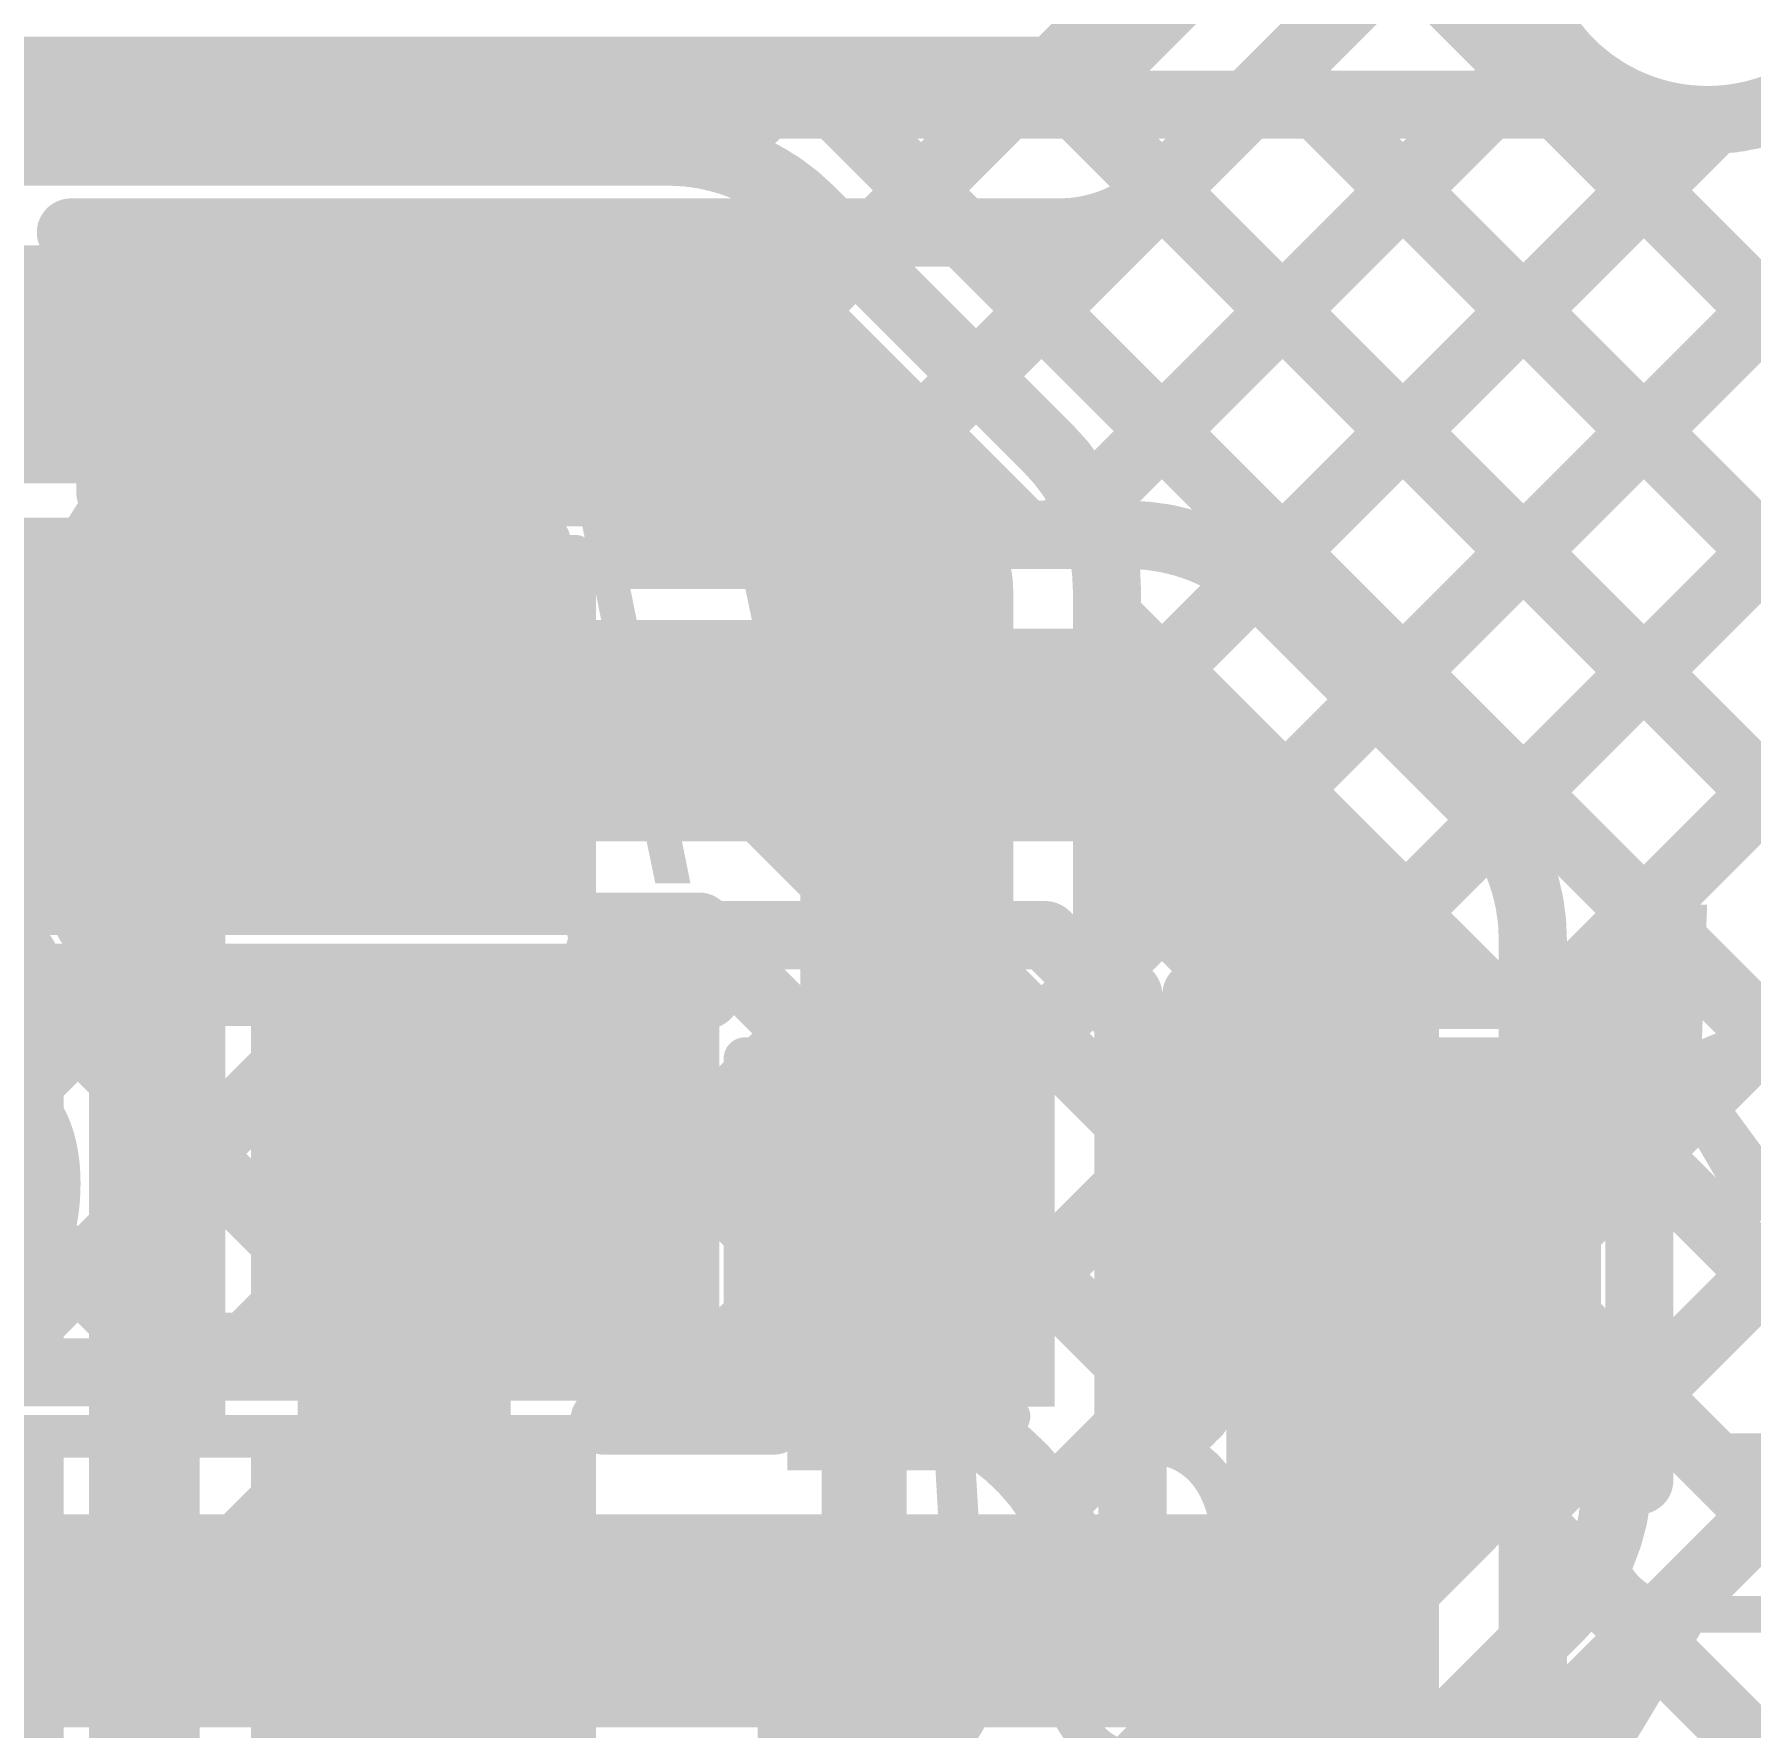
# Model space of a CAD drawing. Header units: millimetres. Extents: x 0 to 214, y 0 to 214.
# Drawn here: x 5.8546 to 6.0561, y 3.0175 to 3.2163 of the extents above; entities that cross this region are included whole.
import ezdxf

# ---------------------------------------------------------------- set-up
doc = ezdxf.new("R2010")
doc.units = ezdxf.units.MM
doc.header["$MEASUREMENT"] = 0
for name, color, linetype in [('BottomLayer', 5, 'Continuous'), ('BottomOverlay', 54, 'Continuous'), ('BottomPaste', 16, 'Continuous'), ('BottomSolder', 6, 'Continuous'), ('TopLayer', 1, 'Continuous'), ('TopOverlay', 2, 'Continuous'), ('TopPaste', 8, 'Continuous'), ('TopSolder', 216, 'Continuous'), ('ViaHoleLayer', 16, 'Continuous')]:
    doc.layers.add(name, color=color, linetype=linetype)
doc.styles.add('Arial', font='', dxfattribs={"height": 0.2})
doc.styles.get('Arial').set_extended_font_data('Arial')

# ---------------------------------------------------------------- blocks, each defined once
blk = doc.blocks.new('S______B______12')
at = {"layer": 'TopLayer'}
for points in [[(-0.045, -0.0175), (-0.045, 0.0175), (-0.015, 0.0175), (-0.015, -0.0175)], [(0.015, -0.0175), (0.015, 0.0175), (0.045, 0.0175), (0.045, -0.0175)]]:
    blk.add_hatch(color=1, dxfattribs=at).paths.add_polyline_path(points)
at = {"layer": 'TopPaste'}
for points in [[(-0.045, -0.0175), (-0.045, 0.0175), (-0.015, 0.0175), (-0.015, -0.0175)], [(0.015, -0.0175), (0.015, 0.0175), (0.045, 0.0175), (0.045, -0.0175)]]:
    blk.add_hatch(color=8, dxfattribs=at).paths.add_polyline_path(points)
at = {"layer": 'TopSolder'}
for points in [[(-0.049, -0.0215), (-0.049, 0.0215), (-0.011, 0.0215), (-0.011, -0.0215)], [(0.011, -0.0215), (0.011, 0.0215), (0.049, 0.0215), (0.049, -0.0215)]]:
    blk.add_hatch(color=216, dxfattribs=at).paths.add_polyline_path(points)
at = {"layer": 'TopOverlay', "const_width": 0.005}
for points in [[(-0.05, -0.022), (-0.05, 0.022)], [(-0.05, 0.022), (0.05, 0.022)], [(0.05, -0.022), (0.05, 0.022)], [(-0.05, -0.022), (0.05, -0.022)]]:
    blk.add_lwpolyline(points, dxfattribs=at)
at = {"layer": 'TopOverlay', "const_width": 0.0025}
for points in [[(-0.05125, 0.022, 1), (-0.04875, 0.022, 1)], [(-0.05125, 0.022, 1), (-0.04875, 0.022, 1)], [(0.04875, 0.022, 1), (0.05125, 0.022, 1)], [(0.04875, 0.022, 1), (0.05125, 0.022, 1)], [(-0.05125, -0.022, 1), (-0.04875, -0.022, 1)], [(-0.05125, -0.022, 1), (-0.04875, -0.022, 1)], [(0.04875, -0.022, 1), (0.05125, -0.022, 1)], [(0.04875, -0.022, 1), (0.05125, -0.022, 1)]]:
    blk.add_lwpolyline(points, format="xyb", close=True, dxfattribs=at)
blk = doc.blocks.new('R__0603_B_13')
at = {"layer": 'BottomLayer'}
for points in [[(-0.045, -0.0175), (-0.045, 0.0175), (-0.015, 0.0175), (-0.015, -0.0175)], [(0.015, -0.0175), (0.015, 0.0175), (0.045, 0.0175), (0.045, -0.0175)]]:
    blk.add_hatch(color=5, dxfattribs=at).paths.add_polyline_path(points)
at = {"layer": 'BottomPaste'}
for points in [[(-0.045, -0.0175), (-0.045, 0.0175), (-0.015, 0.0175), (-0.015, -0.0175)], [(0.015, -0.0175), (0.015, 0.0175), (0.045, 0.0175), (0.045, -0.0175)]]:
    blk.add_hatch(color=16, dxfattribs=at).paths.add_polyline_path(points)
at = {"layer": 'BottomSolder'}
for points in [[(-0.049, -0.0215), (-0.049, 0.0215), (-0.011, 0.0215), (-0.011, -0.0215)], [(0.011, -0.0215), (0.011, 0.0215), (0.049, 0.0215), (0.049, -0.0215)]]:
    blk.add_hatch(color=6, dxfattribs=at).paths.add_polyline_path(points)
at = {"layer": 'BottomOverlay', "const_width": 0.005}
for points in [[(-0.049, 0.021), (-0.049, -0.021)], [(0.049, 0.021), (-0.049, 0.021)], [(0.049, 0.021), (0.049, -0.021)], [(0.049, -0.021), (-0.049, -0.021)]]:
    blk.add_lwpolyline(points, dxfattribs=at)
at = {"layer": 'BottomOverlay', "const_width": 0.0025}
for points in [[(-0.05025, 0.021, 1), (-0.04775, 0.021, 1)], [(-0.05025, 0.021, 1), (-0.04775, 0.021, 1)], [(0.04775, 0.021, 1), (0.05025, 0.021, 1)], [(0.04775, 0.021, 1), (0.05025, 0.021, 1)], [(-0.05025, -0.021, 1), (-0.04775, -0.021, 1)], [(-0.05025, -0.021, 1), (-0.04775, -0.021, 1)], [(0.04775, -0.021, 1), (0.05025, -0.021, 1)], [(0.04775, -0.021, 1), (0.05025, -0.021, 1)]]:
    blk.add_lwpolyline(points, format="xyb", close=True, dxfattribs=at)
blk = doc.blocks.new('S______B______33')
at = {"layer": 'TopLayer'}
for points in [[(-0.045, -0.0175), (-0.045, 0.0175), (-0.015, 0.0175), (-0.015, -0.0175)], [(0.015, -0.0175), (0.015, 0.0175), (0.045, 0.0175), (0.045, -0.0175)]]:
    blk.add_hatch(color=1, dxfattribs=at).paths.add_polyline_path(points)
at = {"layer": 'TopPaste'}
for points in [[(-0.045, -0.0175), (-0.045, 0.0175), (-0.015, 0.0175), (-0.015, -0.0175)], [(0.015, -0.0175), (0.015, 0.0175), (0.045, 0.0175), (0.045, -0.0175)]]:
    blk.add_hatch(color=8, dxfattribs=at).paths.add_polyline_path(points)
at = {"layer": 'TopSolder'}
for points in [[(-0.049, -0.0215), (-0.049, 0.0215), (-0.011, 0.0215), (-0.011, -0.0215)], [(0.011, -0.0215), (0.011, 0.0215), (0.049, 0.0215), (0.049, -0.0215)]]:
    blk.add_hatch(color=216, dxfattribs=at).paths.add_polyline_path(points)
at = {"layer": 'TopOverlay', "const_width": 0.005}
for points in [[(0.05, 0.022), (-0.05, 0.022)], [(-0.05, 0.022), (-0.05, -0.022)], [(0.05, 0.022), (0.05, -0.022)], [(0.05, -0.022), (-0.05, -0.022)]]:
    blk.add_lwpolyline(points, dxfattribs=at)
at = {"layer": 'TopOverlay', "const_width": 0.0025}
for points in [[(-0.05125, 0.022, 1), (-0.04875, 0.022, 1)], [(-0.05125, 0.022, 1), (-0.04875, 0.022, 1)], [(0.04875, 0.022, 1), (0.05125, 0.022, 1)], [(0.04875, 0.022, 1), (0.05125, 0.022, 1)], [(-0.05125, -0.022, 1), (-0.04875, -0.022, 1)], [(-0.05125, -0.022, 1), (-0.04875, -0.022, 1)], [(0.04875, -0.022, 1), (0.05125, -0.022, 1)], [(0.04875, -0.022, 1), (0.05125, -0.022, 1)]]:
    blk.add_lwpolyline(points, format="xyb", close=True, dxfattribs=at)
blk = doc.blocks.new('RES_0603_B_201')
at = {"layer": 'BottomLayer'}
for points in [[(-0.045, -0.0175), (-0.045, 0.0175), (-0.015, 0.0175), (-0.015, -0.0175)], [(0.015, -0.0175), (0.015, 0.0175), (0.045, 0.0175), (0.045, -0.0175)]]:
    blk.add_hatch(color=5, dxfattribs=at).paths.add_polyline_path(points)
at = {"layer": 'BottomPaste'}
for points in [[(-0.045, -0.0175), (-0.045, 0.0175), (-0.015, 0.0175), (-0.015, -0.0175)], [(0.015, -0.0175), (0.015, 0.0175), (0.045, 0.0175), (0.045, -0.0175)]]:
    blk.add_hatch(color=16, dxfattribs=at).paths.add_polyline_path(points)
at = {"layer": 'BottomSolder'}
for points in [[(-0.049, -0.0215), (-0.049, 0.0215), (-0.011, 0.0215), (-0.011, -0.0215)], [(0.011, -0.0215), (0.011, 0.0215), (0.049, 0.0215), (0.049, -0.0215)]]:
    blk.add_hatch(color=6, dxfattribs=at).paths.add_polyline_path(points)
at = {"layer": 'BottomOverlay', "const_width": 0.005}
for points in [[(-0.049, 0.021), (0.049, 0.021)], [(-0.049, -0.021), (-0.049, 0.021)], [(0.049, -0.021), (0.049, 0.021)], [(-0.049, -0.021), (0.049, -0.021)]]:
    blk.add_lwpolyline(points, dxfattribs=at)
at = {"layer": 'BottomOverlay', "const_width": 0.0025}
for points in [[(-0.05025, 0.021, 1), (-0.04775, 0.021, 1)], [(-0.05025, 0.021, 1), (-0.04775, 0.021, 1)], [(0.04775, 0.021, 1), (0.05025, 0.021, 1)], [(0.04775, 0.021, 1), (0.05025, 0.021, 1)], [(-0.05025, -0.021, 1), (-0.04775, -0.021, 1)], [(-0.05025, -0.021, 1), (-0.04775, -0.021, 1)], [(0.04775, -0.021, 1), (0.05025, -0.021, 1)], [(0.04775, -0.021, 1), (0.05025, -0.021, 1)]]:
    blk.add_lwpolyline(points, format="xyb", close=True, dxfattribs=at)
blk = doc.blocks.new('C__0603_269')
at = {"layer": 'TopLayer'}
for points in [[(-0.015, 0.0175), (-0.015, -0.0175), (-0.045, -0.0175), (-0.045, 0.0175)], [(0.045, 0.0175), (0.045, -0.0175), (0.015, -0.0175), (0.015, 0.0175)]]:
    blk.add_hatch(color=1, dxfattribs=at).paths.add_polyline_path(points)
at = {"layer": 'TopPaste'}
for points in [[(-0.015, 0.0175), (-0.015, -0.0175), (-0.045, -0.0175), (-0.045, 0.0175)], [(0.045, 0.0175), (0.045, -0.0175), (0.015, -0.0175), (0.015, 0.0175)]]:
    blk.add_hatch(color=8, dxfattribs=at).paths.add_polyline_path(points)
at = {"layer": 'TopSolder'}
for points in [[(-0.01264, 0.01986), (-0.01264, -0.01986), (-0.04736, -0.01986), (-0.04736, 0.01986)], [(0.04736, 0.01986), (0.04736, -0.01986), (0.01264, -0.01986), (0.01264, 0.01986)]]:
    blk.add_hatch(color=216, dxfattribs=at).paths.add_polyline_path(points)
at = {"layer": 'TopOverlay', "const_width": 0.005}
for points in [[(-0.049, 0.021), (-0.018, 0.021)], [(-0.049, -0.021), (-0.049, 0.021)], [(0.018, 0.021), (0.049, 0.021)], [(0.049, -0.021), (0.049, 0.021)], [(-0.049, -0.021), (-0.018, -0.021)], [(0.018, -0.021), (0.049, -0.021)]]:
    blk.add_lwpolyline(points, dxfattribs=at)
at = {"layer": 'TopOverlay', "const_width": 0.0025}
for points in [[(-0.05025, 0.021, 1), (-0.04775, 0.021, 1)], [(-0.05025, 0.021, 1), (-0.04775, 0.021, 1)], [(-0.01925, 0.021, 1), (-0.01675, 0.021, 1)], [(0.01675, 0.021, 1), (0.01925, 0.021, 1)], [(0.04775, 0.021, 1), (0.05025, 0.021, 1)], [(0.04775, 0.021, 1), (0.05025, 0.021, 1)], [(-0.05025, -0.021, 1), (-0.04775, -0.021, 1)], [(-0.05025, -0.021, 1), (-0.04775, -0.021, 1)], [(-0.01925, -0.021, 1), (-0.01675, -0.021, 1)], [(0.01675, -0.021, 1), (0.01925, -0.021, 1)], [(0.04775, -0.021, 1), (0.05025, -0.021, 1)], [(0.04775, -0.021, 1), (0.05025, -0.021, 1)]]:
    blk.add_lwpolyline(points, format="xyb", close=True, dxfattribs=at)

msp = doc.modelspace()

# ---------------------------------------------------------------- hatches: boundary and pattern name
at = {"layer": 'BottomLayer'}
h = msp.add_hatch(color=5, dxfattribs=at)
edge = h.paths.add_edge_path()
edge.add_arc((5.952, 3.03), 0.01181, 0, 360)
at = {"layer": 'BottomSolder'}
h = msp.add_hatch(color=6, dxfattribs=at)
edge = h.paths.add_edge_path()
edge.add_arc((5.952, 3.03), 0.00991, 0, 360)
at = {"layer": 'TopLayer'}
h = msp.add_hatch(color=1, dxfattribs=at)
edge = h.paths.add_edge_path()
edge.add_arc((5.952, 3.03), 0.01181, 0, 360)
at = {"layer": 'TopSolder'}
h = msp.add_hatch(color=216, dxfattribs=at)
edge = h.paths.add_edge_path()
edge.add_arc((5.952, 3.03), 0.00991, 0, 360)
at = {"layer": 'ViaHoleLayer'}
h = msp.add_hatch(color=16, dxfattribs=at)
edge = h.paths.add_edge_path()
edge.add_arc((5.952, 3.03), 0.00591, 0, 360)

# ---------------------------------------------------------------- linework, layer by layer
at = {"layer": 'BottomLayer'}
for points, const_width in [([(5.975, 3.21), (6.303, 3.538)], 0.012), ([(5.98704, 3.198), (6.31004, 3.521)], 0.008), ([(6.01204, 3.13819), (6.31986, 3.446)], 0.008), ([(6.02599, 3.12385), (6.31986, 3.41772)], 0.008), ([(6.0305, 3.10008), (6.31933, 3.3889)], 0.008), ([(6.0305, 3.07179), (6.31933, 3.36062)], 0.008), ([(6.0305, 3.01522), (6.35614, 3.34086)], 0.008), ([(6.0305, 3.04351), (6.32785, 3.34086)], 0.008), ([(6.0305, 2.98694), (6.35673, 3.31316)], 0.008), ([(6.01526, 3.22622), (6.33443, 2.90705)], 0.008), ([(5.97479, 3.1575), (6.03269, 3.2154)], 0.008), ([(5.827, 3.21), (5.975, 3.21)], 0.012), ([(6.00112, 3.21208), (6.30614, 2.90705)], 0.008), ([(5.99781, 3.15224), (6.05177, 3.2062)], 0.008), ([(5.98698, 3.19794), (6.27786, 2.90705)], 0.008), ([(5.9465, 3.1575), (5.98632, 3.19732)], 0.008), ([(5.85887, 3.193), (5.975, 3.193)], 0.008), ([(5.86229, 3.18643), (5.86887, 3.193)], 0.008), ([(5.865, 3.16085), (5.89715, 3.193)], 0.008), ([(5.87878, 3.193), (5.90928, 3.1625)], 0.008), ([(5.89493, 3.1625), (5.92543, 3.193)], 0.008), ([(5.90706, 3.193), (5.94256, 3.1575)], 0.008), ([(5.92322, 3.1625), (5.95372, 3.193)], 0.008), ([(5.93535, 3.193), (5.97085, 3.1575)], 0.008), ([(5.96363, 3.193), (6.26094, 2.89569)], 0.008), ([(5.86348, 3.18002), (5.88099, 3.1625)], 0.008), ([(5.8635, 3.1625), (5.8635, 3.179)], 0.008), ([(5.865, 3.1055), (5.865, 3.1625)], 0.008), ([(5.873, 3.1625), (5.925, 3.1625)], 0.008), ([(5.873, 3.1055), (5.873, 3.1625)], 0.008), ([(5.925, 3.1575), (5.925, 3.1625)], 0.008), ([(5.925, 3.1575), (5.983, 3.1575)], 0.008), ([(5.865, 3.15021), (5.873, 3.14221)], 0.008), ([(5.99963, 3.1506), (6.0236, 3.12663)], 0.008), ([(5.899, 3.134), (5.983, 3.134)], 0.025), ([(5.983, 3.134), (6.007, 3.11)], 0.025), ([(5.865, 3.13257), (5.873, 3.14057)], 0.008), ([(5.865, 3.12193), (5.873, 3.11393)], 0.008), ([(6.007, 2.43), (6.007, 3.11)], 0.025), ([(5.81989, 3.05917), (5.873, 3.11228)], 0.008), ([(5.90774, 3.06217), (5.95607, 3.1105)], 0.008), ([(5.925, 3.1055), (5.925, 3.1105)], 0.008), ([(5.925, 3.1105), (5.97327, 3.1105)], 0.008), ([(5.925, 3.10771), (5.92779, 3.1105)], 0.008), ([(5.93299, 3.1105), (5.9835, 3.05999)], 0.008), ([(5.96128, 3.1105), (5.9835, 3.08828)], 0.008), ([(5.97327, 3.1105), (5.9835, 3.10027)], 0.008), ([(6.0305, 2.43), (6.0305, 3.11)], 0.008), ([(5.92279, 3.1055), (5.925, 3.10771)], 0.008), ([(5.81687, 3.1055), (5.865, 3.1055)], 0.008), ([(5.82486, 3.1055), (5.87, 3.06036)], 0.008), ([(5.84817, 3.05917), (5.8945, 3.1055)], 0.008), ([(5.85314, 3.1055), (5.89647, 3.06217)], 0.008), ([(5.873, 3.1055), (5.925, 3.1055)], 0.008), ([(5.87945, 3.06217), (5.92279, 3.1055)], 0.008), ([(5.88143, 3.1055), (5.92476, 3.06217)], 0.008), ([(5.90971, 3.1055), (5.96103, 3.05418)], 0.008), ([(5.928, 3.05414), (5.97881, 3.10495)], 0.008), ([(5.9835, 3.03373), (5.9835, 3.10027)], 0.008), ([(6.0305, 3.09785), (6.26094, 2.8674)], 0.008), ([(5.95738, 3.05524), (5.9835, 3.08136)], 0.008), ([(6.0305, 3.06956), (6.26094, 2.83912)], 0.008), ([(5.87, 3.06217), (5.928, 3.06217)], 0.008), ([(5.87, 2.99917), (5.87, 3.06217)], 0.008), ([(5.92476, 3.06217), (5.928, 3.05893)], 0.008), ([(5.928, 3.0535), (5.928, 3.06217)], 0.008), ([(5.81329, 3.05917), (5.865, 3.05917)], 0.008), ([(5.865, 3.0105), (5.865, 3.05917)], 0.008), ([(5.899, 3.03067), (5.899, 3.05817)], 0.01), ([(5.928, 3.05893), (5.93343, 3.0535)], 0.008), ([(5.928, 3.0535), (5.94132, 3.0535)], 0.008), ([(5.952, 3.03), (5.952, 3.05181)], 0.01), ([(5.97397, 3.04355), (5.9835, 3.05308)], 0.008), ([(5.865, 3.04771), (5.87, 3.05271)], 0.008), ([(6.0305, 3.04128), (6.26094, 2.81083)], 0.008), ([(5.899, 3.03067), (5.89967, 3.03)], 0.025), ([(5.97618, 3.03903), (5.98249, 3.03272)], 0.008), ([(5.865, 3.03707), (5.87, 3.03207)], 0.008), ([(5.89967, 3.03), (5.952, 3.03)], 0.025), ([(5.97773, 3.02796), (5.9835, 3.03373)], 0.008), ([(5.874, 3.03067), (5.899, 3.03067)], 0.01), ([(5.952, 3.03), (5.97381, 3.03)], 0.01), ([(5.952, 3.00819), (5.952, 3.03)], 0.01), ([(5.965, 2.982), (6.006, 3.023)], 0.025), ([(5.865, 3.01943), (5.87, 3.02443)], 0.008)]:
    msp.add_lwpolyline(points, dxfattribs=dict(at, const_width=const_width))
at = {"layer": 'BottomLayer', "const_width": 0.008}
for points in [[(6.07215, 3.22045, -1.510411), (6.04245, 3.25015)], [(5.98704, 3.198, -0.199327), (5.975, 3.193)], [(5.98702, 3.19798, -0.198912), (5.975, 3.193)], [(5.85887, 3.193, -0.160916), (5.8635, 3.179)], [(5.983, 3.1575, -0.198912), (5.99962, 3.15062)], [(5.983, 3.1575, -0.199188), (5.99963, 3.1506)], [(6.0236, 3.12663, -0.199188), (6.0305, 3.11)], [(6.02362, 3.12662, -0.198912), (6.0305, 3.11)], [(5.94132, 3.0535, -0.54539), (5.97781, 3.03)]]:
    msp.add_lwpolyline(points, format="xyb", dxfattribs=at)
at = {"layer": 'BottomLayer'}
for points, const_width in [([(6.03069, 3.2154, 1), (6.03469, 3.2154, 1)], 0.004), ([(5.972, 3.21, 1), (5.978, 3.21, 1)], 0.006), ([(5.972, 3.21, 1), (5.978, 3.21, 1)], 0.006), ([(5.99912, 3.21208, 1), (6.00312, 3.21208, 1)], 0.004), ([(6.04977, 3.2062, 1), (6.05377, 3.2062, 1)], 0.004), ([(5.98498, 3.19794, 1), (5.98898, 3.19794, 1)], 0.004), ([(5.98502, 3.19798, 1), (5.98902, 3.19798, 1)], 0.004), ([(5.98504, 3.198, 1), (5.98904, 3.198, 1)], 0.004), ([(5.98504, 3.198, 1), (5.98904, 3.198, 1)], 0.004), ([(5.98432, 3.19732, 1), (5.98832, 3.19732, 1)], 0.004), ([(5.85687, 3.193, 1), (5.86087, 3.193, 1)], 0.004), ([(5.85687, 3.193, 1), (5.86087, 3.193, 1)], 0.004), ([(5.86687, 3.193, 1), (5.87087, 3.193, 1)], 0.004), ([(5.87678, 3.193, 1), (5.88078, 3.193, 1)], 0.004), ([(5.89515, 3.193, 1), (5.89915, 3.193, 1)], 0.004), ([(5.90506, 3.193, 1), (5.90906, 3.193, 1)], 0.004), ([(5.92343, 3.193, 1), (5.92743, 3.193, 1)], 0.004), ([(5.93335, 3.193, 1), (5.93735, 3.193, 1)], 0.004), ([(5.95172, 3.193, 1), (5.95572, 3.193, 1)], 0.004), ([(5.96163, 3.193, 1), (5.96563, 3.193, 1)], 0.004), ([(5.973, 3.193, 1), (5.977, 3.193, 1)], 0.004), ([(5.973, 3.193, 1), (5.977, 3.193, 1)], 0.004), ([(5.973, 3.193, 1), (5.977, 3.193, 1)], 0.004), ([(5.86029, 3.18643, 1), (5.86429, 3.18643, 1)], 0.004), ([(5.86148, 3.18002, 1), (5.86548, 3.18002, 1)], 0.004), ([(5.8615, 3.179, 1), (5.8655, 3.179, 1)], 0.004), ([(5.8615, 3.179, 1), (5.8655, 3.179, 1)], 0.004), ([(5.8615, 3.1625, 1), (5.8655, 3.1625, 1)], 0.004), ([(5.863, 3.1625, 1), (5.867, 3.1625, 1)], 0.004), ([(5.871, 3.1625, 1), (5.875, 3.1625, 1)], 0.004), ([(5.871, 3.1625, 1), (5.875, 3.1625, 1)], 0.004), ([(5.87899, 3.1625, 1), (5.88299, 3.1625, 1)], 0.004), ([(5.89293, 3.1625, 1), (5.89693, 3.1625, 1)], 0.004), ([(5.90728, 3.1625, 1), (5.91128, 3.1625, 1)], 0.004), ([(5.92122, 3.1625, 1), (5.92522, 3.1625, 1)], 0.004), ([(5.923, 3.1625, 1), (5.927, 3.1625, 1)], 0.004), ([(5.923, 3.1625, 1), (5.927, 3.1625, 1)], 0.004), ([(5.863, 3.16085, 1), (5.867, 3.16085, 1)], 0.004), ([(5.923, 3.1575, 1), (5.927, 3.1575, 1)], 0.004), ([(5.923, 3.1575, 1), (5.927, 3.1575, 1)], 0.004), ([(5.94056, 3.1575, 1), (5.94456, 3.1575, 1)], 0.004), ([(5.9445, 3.1575, 1), (5.9485, 3.1575, 1)], 0.004), ([(5.96885, 3.1575, 1), (5.97285, 3.1575, 1)], 0.004), ([(5.97279, 3.1575, 1), (5.97679, 3.1575, 1)], 0.004), ([(5.981, 3.1575, 1), (5.985, 3.1575, 1)], 0.004), ([(5.981, 3.1575, 1), (5.985, 3.1575, 1)], 0.004), ([(5.981, 3.1575, 1), (5.985, 3.1575, 1)], 0.004), ([(5.99581, 3.15224, 1), (5.99981, 3.15224, 1)], 0.004), ([(5.863, 3.15021, 1), (5.867, 3.15021, 1)], 0.004), ([(5.99762, 3.15062, 1), (6.00162, 3.15062, 1)], 0.004), ([(5.99763, 3.1506, 1), (6.00163, 3.1506, 1)], 0.004), ([(5.99763, 3.1506, 1), (6.00163, 3.1506, 1)], 0.004), ([(5.871, 3.14221, 1), (5.875, 3.14221, 1)], 0.004), ([(5.89275, 3.134, 1), (5.90525, 3.134, 1)], 0.0125), ([(5.97675, 3.134, 1), (5.98925, 3.134, 1)], 0.0125), ([(5.97675, 3.134, 1), (5.98925, 3.134, 1)], 0.0125), ([(5.871, 3.14057, 1), (5.875, 3.14057, 1)], 0.004), ([(6.01004, 3.13819, 1), (6.01405, 3.13819, 1)], 0.004), ([(5.863, 3.13257, 1), (5.867, 3.13257, 1)], 0.004), ([(6.0216, 3.12663, 1), (6.0256, 3.12663, 1)], 0.004), ([(6.0216, 3.12663, 1), (6.0256, 3.12663, 1)], 0.004), ([(6.02162, 3.12662, 1), (6.02562, 3.12662, 1)], 0.004), ([(6.02399, 3.12385, 1), (6.02799, 3.12385, 1)], 0.004), ([(5.863, 3.12193, 1), (5.867, 3.12193, 1)], 0.004), ([(6.00075, 3.11, 1), (6.01325, 3.11, 1)], 0.0125), ([(6.00075, 3.11, 1), (6.01325, 3.11, 1)], 0.0125), ([(5.871, 3.11393, 1), (5.875, 3.11393, 1)], 0.004), ([(5.871, 3.11228, 1), (5.875, 3.11228, 1)], 0.004), ([(5.923, 3.1105, 1), (5.927, 3.1105, 1)], 0.004), ([(5.923, 3.1105, 1), (5.927, 3.1105, 1)], 0.004), ([(5.92579, 3.1105, 1), (5.92979, 3.1105, 1)], 0.004), ([(5.93099, 3.1105, 1), (5.93499, 3.1105, 1)], 0.004), ([(5.95407, 3.1105, 1), (5.95807, 3.1105, 1)], 0.004), ([(5.95928, 3.1105, 1), (5.96328, 3.1105, 1)], 0.004), ([(5.97127, 3.1105, 1), (5.97527, 3.1105, 1)], 0.004), ([(5.97127, 3.1105, 1), (5.97527, 3.1105, 1)], 0.004), ([(6.0285, 3.11, 1), (6.0325, 3.11, 1)], 0.004), ([(6.0285, 3.11, 1), (6.0325, 3.11, 1)], 0.004), ([(6.0285, 3.11, 1), (6.0325, 3.11, 1)], 0.004), ([(5.923, 3.10771, 1), (5.927, 3.10771, 1)], 0.004), ([(5.923, 3.10771, 1), (5.927, 3.10771, 1)], 0.004), ([(5.85114, 3.1055, 1), (5.85514, 3.1055, 1)], 0.004), ([(5.863, 3.1055, 1), (5.867, 3.1055, 1)], 0.004), ([(5.863, 3.1055, 1), (5.867, 3.1055, 1)], 0.004), ([(5.871, 3.1055, 1), (5.875, 3.1055, 1)], 0.004), ([(5.871, 3.1055, 1), (5.875, 3.1055, 1)], 0.004), ([(5.87943, 3.1055, 1), (5.88343, 3.1055, 1)], 0.004), ([(5.8925, 3.1055, 1), (5.8965, 3.1055, 1)], 0.004), ([(5.90771, 3.1055, 1), (5.91171, 3.1055, 1)], 0.004), ([(5.92079, 3.1055, 1), (5.92479, 3.1055, 1)], 0.004), ([(5.92079, 3.1055, 1), (5.92479, 3.1055, 1)], 0.004), ([(5.923, 3.1055, 1), (5.927, 3.1055, 1)], 0.004), ([(5.923, 3.1055, 1), (5.927, 3.1055, 1)], 0.004), ([(5.97681, 3.10495, 1), (5.98081, 3.10495, 1)], 0.004), ([(5.9815, 3.10027, 1), (5.9855, 3.10027, 1)], 0.004), ([(5.9815, 3.10027, 1), (5.9855, 3.10027, 1)], 0.004), ([(6.0285, 3.10008, 1), (6.0325, 3.10008, 1)], 0.004), ([(6.0285, 3.09785, 1), (6.0325, 3.09785, 1)], 0.004), ([(5.9815, 3.08828, 1), (5.9855, 3.08828, 1)], 0.004), ([(5.9815, 3.08136, 1), (5.9855, 3.08136, 1)], 0.004), ([(6.0285, 3.07179, 1), (6.0325, 3.07179, 1)], 0.004), ([(6.0285, 3.06956, 1), (6.0325, 3.06956, 1)], 0.004), ([(5.868, 3.06217, 1), (5.872, 3.06217, 1)], 0.004), ([(5.868, 3.06217, 1), (5.872, 3.06217, 1)], 0.004), ([(5.87745, 3.06217, 1), (5.88145, 3.06217, 1)], 0.004), ([(5.89447, 3.06217, 1), (5.89847, 3.06217, 1)], 0.004), ([(5.90574, 3.06217, 1), (5.90974, 3.06217, 1)], 0.004), ([(5.92276, 3.06217, 1), (5.92676, 3.06217, 1)], 0.004), ([(5.92276, 3.06217, 1), (5.92676, 3.06217, 1)], 0.004), ([(5.926, 3.06217, 1), (5.93, 3.06217, 1)], 0.004), ([(5.926, 3.06217, 1), (5.93, 3.06217, 1)], 0.004), ([(5.863, 3.05917, 1), (5.867, 3.05917, 1)], 0.004), ([(5.863, 3.05917, 1), (5.867, 3.05917, 1)], 0.004), ([(5.868, 3.06036, 1), (5.872, 3.06036, 1)], 0.004), ([(5.8965, 3.05817, 1), (5.9015, 3.05817, 1)], 0.005), ([(5.926, 3.05893, 1), (5.93, 3.05893, 1)], 0.004), ([(5.926, 3.05893, 1), (5.93, 3.05893, 1)], 0.004), ([(5.9815, 3.05999, 1), (5.9855, 3.05999, 1)], 0.004), ([(5.95538, 3.05524, 1), (5.95938, 3.05524, 1)], 0.004), ([(5.926, 3.05414, 1), (5.93, 3.05414, 1)], 0.004), ([(5.926, 3.0535, 1), (5.93, 3.0535, 1)], 0.004), ([(5.926, 3.0535, 1), (5.93, 3.0535, 1)], 0.004), ([(5.93143, 3.0535, 1), (5.93543, 3.0535, 1)], 0.004), ([(5.93932, 3.0535, 1), (5.94332, 3.0535, 1)], 0.004), ([(5.93932, 3.0535, 1), (5.94332, 3.0535, 1)], 0.004), ([(5.9495, 3.05181, 1), (5.9545, 3.05181, 1)], 0.005), ([(5.95903, 3.05418, 1), (5.96303, 3.05418, 1)], 0.004), ([(5.9815, 3.05308, 1), (5.9855, 3.05308, 1)], 0.004), ([(5.868, 3.05271, 1), (5.872, 3.05271, 1)], 0.004), ([(5.863, 3.04771, 1), (5.867, 3.04771, 1)], 0.004), ([(5.97197, 3.04355, 1), (5.97597, 3.04355, 1)], 0.004), ([(6.0285, 3.04351, 1), (6.0325, 3.04351, 1)], 0.004), ([(6.0285, 3.04128, 1), (6.0325, 3.04128, 1)], 0.004), ([(5.89275, 3.03067, 1), (5.90525, 3.03067, 1)], 0.0125), ([(5.97418, 3.03903, 1), (5.97818, 3.03903, 1)], 0.004), ([(5.863, 3.03707, 1), (5.867, 3.03707, 1)], 0.004), ([(5.89342, 3.03, 1), (5.90592, 3.03, 1)], 0.0125), ([(5.89342, 3.03, 1), (5.90592, 3.03, 1)], 0.0125), ([(5.94575, 3.03, 1), (5.95825, 3.03, 1)], 0.0125), ([(5.98049, 3.03272, 1), (5.98449, 3.03272, 1)], 0.004), ([(5.9815, 3.03373, 1), (5.9855, 3.03373, 1)], 0.004), ([(5.9815, 3.03373, 1), (5.9855, 3.03373, 1)], 0.004), ([(5.868, 3.03207, 1), (5.872, 3.03207, 1)], 0.004), ([(5.8715, 3.03067, 1), (5.8765, 3.03067, 1)], 0.005), ([(5.8965, 3.03067, 1), (5.9015, 3.03067, 1)], 0.005), ([(5.8965, 3.03067, 1), (5.9015, 3.03067, 1)], 0.005), ([(5.9495, 3.03, 1), (5.9545, 3.03, 1)], 0.005), ([(5.9495, 3.03, 1), (5.9545, 3.03, 1)], 0.005), ([(5.9495, 3.03, 1), (5.9545, 3.03, 1)], 0.005), ([(5.97131, 3.03, 1), (5.97631, 3.03, 1)], 0.005), ([(5.99975, 3.023, 1), (6.01225, 3.023, 1)], 0.0125), ([(5.97581, 3.03, 1), (5.97981, 3.03, 1)], 0.004), ([(5.97573, 3.02796, 1), (5.97973, 3.02796, 1)], 0.004), ([(5.868, 3.02443, 1), (5.872, 3.02443, 1)], 0.004), ([(5.863, 3.01943, 1), (5.867, 3.01943, 1)], 0.004), ([(6.0285, 3.01522, 1), (6.0325, 3.01522, 1)], 0.004)]:
    msp.add_lwpolyline(points, format="xyb", close=True, dxfattribs=dict(at, const_width=const_width))
at = {"layer": 'TopLayer'}
for points, const_width in [([(5.9805, 3.10664), (6.31086, 3.437)], 0.008), ([(6.00564, 3.1035), (6.33914, 3.437)], 0.008), ([(6.03392, 3.1035), (6.36742, 3.437)], 0.008), ([(6.043, 3.08429), (6.387, 3.42829)], 0.008), ([(6.043, 3.05601), (6.387, 3.40001)], 0.008), ([(5.9805, 2.96522), (6.387, 3.37172)], 0.008), ([(5.9805, 2.93694), (6.387, 3.34344)], 0.008), ([(5.67873, 3.208), (6.04209, 3.208)], 0.008), ([(5.85008, 3.2025), (5.85558, 3.208)], 0.008), ([(5.86378, 3.208), (5.86928, 3.2025)], 0.008), ([(5.87837, 3.2025), (5.88387, 3.208)], 0.008), ([(5.89206, 3.208), (5.89756, 3.2025)], 0.008), ([(5.90665, 3.2025), (5.91215, 3.208)], 0.008), ([(5.92035, 3.208), (5.92585, 3.2025)], 0.008), ([(5.93432, 3.20189), (5.94043, 3.208)], 0.008), ([(5.94863, 3.208), (6.26094, 2.89569)], 0.008), ([(5.95098, 3.19026), (5.96872, 3.208)], 0.008), ([(5.96512, 3.17612), (5.997, 3.208)], 0.008), ([(5.97692, 3.208), (6.27786, 2.90705)], 0.008), ([(5.97827, 3.16099), (6.02529, 3.208)], 0.008), ([(6.0052, 3.208), (6.30614, 2.90705)], 0.008), ([(6.03348, 3.208), (6.33443, 2.90705)], 0.008), ([(5.9805, 3.13493), (6.05177, 3.2062)], 0.008), ([(5.84, 3.2025), (5.929, 3.2025)], 0.008), ([(5.94563, 3.1956), (5.9736, 3.16763)], 0.008), ([(5.84, 3.179), (5.929, 3.179)], 0.025), ([(5.929, 3.179), (5.957, 3.151)], 0.025), ([(5.957, 3.12036), (5.957, 3.151)], 0.025), ([(5.861, 3.1555), (5.869, 3.1555)], 0.008), ([(5.861, 3.112), (5.861, 3.1555)], 0.008), ([(5.861, 3.112), (5.861, 3.1555)], 0.008), ([(5.861, 3.15421), (5.869, 3.14621)], 0.008), ([(5.869, 3.1065), (5.869, 3.1555)], 0.008), ([(5.9805, 3.12036), (5.9805, 3.151)], 0.008), ([(5.9805, 3.14785), (6.02485, 3.1035)], 0.008), ([(5.895, 3.135), (5.94236, 3.135)], 0.025), ([(5.94236, 3.135), (5.957, 3.12036)], 0.025), ([(5.861, 3.12857), (5.869, 3.13657)], 0.008), ([(5.957, 3.075), (5.957, 3.12036)], 0.025), ([(5.861, 3.12593), (5.869, 3.11793)], 0.008), ([(5.9805, 3.1035), (5.9805, 3.12036)], 0.008), ([(5.9805, 3.11956), (5.99656, 3.1035)], 0.008), ([(5.861, 3.112), (5.865, 3.112)], 0.008), ([(5.865, 3.10883), (5.865, 3.112)], 0.008), ([(5.921, 3.1115), (5.93262, 3.1115)], 0.008), ([(5.925, 3.10771), (5.92879, 3.1115)], 0.008), ([(5.9335, 3.1035), (5.9335, 3.11062)], 0.008), ([(5.865, 3.0535), (5.865, 3.10883)], 0.008), ([(5.865, 3.0535), (5.865, 3.10883)], 0.008), ([(5.865, 3.10428), (5.869, 3.10828)], 0.008), ([(5.921, 3.10883), (5.925, 3.10883)], 0.008), ([(5.925, 3.0535), (5.925, 3.10883)], 0.008), ([(5.869, 3.1065), (5.873, 3.1065)], 0.008), ([(5.873, 3.05423), (5.873, 3.1065)], 0.008), ([(5.931, 3.0535), (5.931, 3.1035)], 0.008), ([(5.983, 3.0535), (5.983, 3.1035)], 0.008), ([(5.991, 3.1035), (6.043, 3.1035)], 0.008), ([(5.991, 3.05438), (5.991, 3.1035)], 0.008), ([(6.043, 3.0465), (6.043, 3.1035)], 0.008), ([(5.865, 3.09364), (5.873, 3.08564)], 0.008), ([(5.925, 3.09021), (5.931, 3.08421)], 0.008), ([(5.898, 3.07933), (5.899, 3.08033)], 0.025), ([(5.898, 3.046), (5.898, 3.07933)], 0.025), ([(5.983, 3.08086), (5.991, 3.08886)], 0.008), ([(5.983, 3.08878), (5.991, 3.08078)], 0.008), ([(5.925, 3.07943), (5.931, 3.08543)], 0.008), ([(6.043, 3.08535), (6.26094, 2.8674)], 0.008), ([(5.865, 3.076), (5.873, 3.084)], 0.008), ([(6.017, 3.04714), (6.017, 3.075)], 0.025), ([(5.865, 3.06536), (5.873, 3.05736)], 0.008), ([(5.925, 3.06193), (5.931, 3.05593)], 0.008), ([(5.983, 3.06049), (5.98999, 3.0535)], 0.008), ([(5.98392, 3.0535), (5.991, 3.06058)], 0.008), ([(5.92736, 3.0535), (5.931, 3.05714)], 0.008), ([(6.043, 3.05706), (6.26094, 2.83912)], 0.008), ([(5.87079, 3.0535), (5.873, 3.05571)], 0.008), ([(5.99986, 3.03), (6.017, 3.04714)], 0.025), ([(5.865, 3.0535), (5.87227, 3.0535)], 0.008), ([(5.882, 3.03), (5.898, 3.046)], 0.025), ([(5.9215, 3.0535), (5.925, 3.0535)], 0.008), ([(5.925, 3.0535), (5.931, 3.0535)], 0.008), ([(5.983, 3.0535), (5.99012, 3.0535)], 0.008), ([(5.75, 3.03), (5.882, 3.03)], 0.025), ([(5.882, 3.03), (5.952, 3.03)], 0.025), ([(5.952, 3.03), (5.99986, 3.03)], 0.025), ([(5.952, 2.95), (5.952, 3.03)], 0.025), ([(6.03699, 3.03479), (6.26094, 2.81083)], 0.008), ([(6.01649, 3.0134), (6.0336, 3.03051)], 0.008), ([(6.02329, 3.0202), (6.26094, 2.78255)], 0.008)]:
    msp.add_lwpolyline(points, dxfattribs=dict(at, const_width=const_width))
at = {"layer": 'TopLayer', "const_width": 0.008}
for points in [[(6.07381, 3.229, -0.537234), (6.04209, 3.208)], [(5.929, 3.2025, -0.199188), (5.94563, 3.1956)], [(5.929, 3.2025, -0.198912), (5.94562, 3.19562)], [(5.9736, 3.16763, -0.199188), (5.9805, 3.151)], [(5.97362, 3.16762, -0.198912), (5.9805, 3.151)], [(6.04049, 3.0465, -0.192066), (6.0336, 3.03051)], [(6.04049, 3.0465, -0.191791), (6.03362, 3.03053)]]:
    msp.add_lwpolyline(points, format="xyb", dxfattribs=at)
at = {"layer": 'TopLayer'}
for points, const_width in [([(5.85358, 3.208, 1), (5.85758, 3.208, 1)], 0.004), ([(5.86178, 3.208, 1), (5.86578, 3.208, 1)], 0.004), ([(5.88187, 3.208, 1), (5.88587, 3.208, 1)], 0.004), ([(5.89006, 3.208, 1), (5.89406, 3.208, 1)], 0.004), ([(5.91015, 3.208, 1), (5.91415, 3.208, 1)], 0.004), ([(5.91835, 3.208, 1), (5.92235, 3.208, 1)], 0.004), ([(5.93843, 3.208, 1), (5.94243, 3.208, 1)], 0.004), ([(5.94663, 3.208, 1), (5.95063, 3.208, 1)], 0.004), ([(5.96672, 3.208, 1), (5.97072, 3.208, 1)], 0.004), ([(5.97492, 3.208, 1), (5.97892, 3.208, 1)], 0.004), ([(5.995, 3.208, 1), (5.999, 3.208, 1)], 0.004), ([(6.0032, 3.208, 1), (6.0072, 3.208, 1)], 0.004), ([(6.02329, 3.208, 1), (6.02729, 3.208, 1)], 0.004), ([(6.03148, 3.208, 1), (6.03548, 3.208, 1)], 0.004), ([(6.04009, 3.208, 1), (6.04409, 3.208, 1)], 0.004), ([(6.04009, 3.208, 1), (6.04409, 3.208, 1)], 0.004), ([(6.04977, 3.2062, 1), (6.05377, 3.2062, 1)], 0.004), ([(5.86728, 3.2025, 1), (5.87128, 3.2025, 1)], 0.004), ([(5.87637, 3.2025, 1), (5.88037, 3.2025, 1)], 0.004), ([(5.89556, 3.2025, 1), (5.89956, 3.2025, 1)], 0.004), ([(5.90465, 3.2025, 1), (5.90865, 3.2025, 1)], 0.004), ([(5.92385, 3.2025, 1), (5.92785, 3.2025, 1)], 0.004), ([(5.927, 3.2025, 1), (5.931, 3.2025, 1)], 0.004), ([(5.927, 3.2025, 1), (5.931, 3.2025, 1)], 0.004), ([(5.927, 3.2025, 1), (5.931, 3.2025, 1)], 0.004), ([(5.93232, 3.20189, 1), (5.93632, 3.20189, 1)], 0.004), ([(5.94362, 3.19562, 1), (5.94762, 3.19562, 1)], 0.004), ([(5.94363, 3.1956, 1), (5.94763, 3.1956, 1)], 0.004), ([(5.94363, 3.1956, 1), (5.94763, 3.1956, 1)], 0.004), ([(5.94898, 3.19026, 1), (5.95298, 3.19026, 1)], 0.004), ([(5.92275, 3.179, 1), (5.93525, 3.179, 1)], 0.0125), ([(5.92275, 3.179, 1), (5.93525, 3.179, 1)], 0.0125), ([(5.96312, 3.17612, 1), (5.96712, 3.17612, 1)], 0.004), ([(5.9716, 3.16763, 1), (5.9756, 3.16763, 1)], 0.004), ([(5.9716, 3.16763, 1), (5.9756, 3.16763, 1)], 0.004), ([(5.97162, 3.16762, 1), (5.97562, 3.16762, 1)], 0.004), ([(5.97627, 3.16099, 1), (5.98027, 3.16099, 1)], 0.004), ([(5.95075, 3.151, 1), (5.96325, 3.151, 1)], 0.0125), ([(5.95075, 3.151, 1), (5.96325, 3.151, 1)], 0.0125), ([(5.859, 3.1555, 1), (5.863, 3.1555, 1)], 0.004), ([(5.859, 3.1555, 1), (5.863, 3.1555, 1)], 0.004), ([(5.859, 3.1555, 1), (5.863, 3.1555, 1)], 0.004), ([(5.859, 3.15421, 1), (5.863, 3.15421, 1)], 0.004), ([(5.867, 3.1555, 1), (5.871, 3.1555, 1)], 0.004), ([(5.867, 3.1555, 1), (5.871, 3.1555, 1)], 0.004), ([(5.9785, 3.151, 1), (5.9825, 3.151, 1)], 0.004), ([(5.9785, 3.151, 1), (5.9825, 3.151, 1)], 0.004), ([(5.9785, 3.151, 1), (5.9825, 3.151, 1)], 0.004), ([(5.9785, 3.14785, 1), (5.9825, 3.14785, 1)], 0.004), ([(5.867, 3.14621, 1), (5.871, 3.14621, 1)], 0.004), ([(5.88875, 3.135, 1), (5.90125, 3.135, 1)], 0.0125), ([(5.93611, 3.135, 1), (5.94861, 3.135, 1)], 0.0125), ([(5.93611, 3.135, 1), (5.94861, 3.135, 1)], 0.0125), ([(5.867, 3.13657, 1), (5.871, 3.13657, 1)], 0.004), ([(5.9785, 3.13493, 1), (5.9825, 3.13493, 1)], 0.004), ([(5.859, 3.12857, 1), (5.863, 3.12857, 1)], 0.004), ([(5.95075, 3.12036, 1), (5.96325, 3.12036, 1)], 0.0125), ([(5.95075, 3.12036, 1), (5.96325, 3.12036, 1)], 0.0125), ([(5.95075, 3.12036, 1), (5.96325, 3.12036, 1)], 0.0125), ([(5.859, 3.12593, 1), (5.863, 3.12593, 1)], 0.004), ([(5.9785, 3.12036, 1), (5.9825, 3.12036, 1)], 0.004), ([(5.9785, 3.12036, 1), (5.9825, 3.12036, 1)], 0.004), ([(5.9785, 3.11956, 1), (5.9825, 3.11956, 1)], 0.004), ([(5.867, 3.11793, 1), (5.871, 3.11793, 1)], 0.004), ([(5.859, 3.112, 1), (5.863, 3.112, 1)], 0.004), ([(5.859, 3.112, 1), (5.863, 3.112, 1)], 0.004), ([(5.859, 3.112, 1), (5.863, 3.112, 1)], 0.004), ([(5.863, 3.112, 1), (5.867, 3.112, 1)], 0.004), ([(5.863, 3.112, 1), (5.867, 3.112, 1)], 0.004), ([(5.919, 3.1115, 1), (5.923, 3.1115, 1)], 0.004), ([(5.92679, 3.1115, 1), (5.93079, 3.1115, 1)], 0.004), ([(5.93062, 3.1115, 1), (5.93462, 3.1115, 1)], 0.004), ([(5.9315, 3.11062, 1), (5.9355, 3.11062, 1)], 0.004), ([(5.863, 3.10883, 1), (5.867, 3.10883, 1)], 0.004), ([(5.863, 3.10883, 1), (5.867, 3.10883, 1)], 0.004), ([(5.863, 3.10883, 1), (5.867, 3.10883, 1)], 0.004), ([(5.867, 3.10828, 1), (5.871, 3.10828, 1)], 0.004), ([(5.919, 3.10883, 1), (5.923, 3.10883, 1)], 0.004), ([(5.923, 3.10883, 1), (5.927, 3.10883, 1)], 0.004), ([(5.923, 3.10883, 1), (5.927, 3.10883, 1)], 0.004), ([(5.923, 3.10771, 1), (5.927, 3.10771, 1)], 0.004), ([(5.867, 3.1065, 1), (5.871, 3.1065, 1)], 0.004), ([(5.867, 3.1065, 1), (5.871, 3.1065, 1)], 0.004), ([(5.871, 3.1065, 1), (5.875, 3.1065, 1)], 0.004), ([(5.871, 3.1065, 1), (5.875, 3.1065, 1)], 0.004), ([(5.9785, 3.10664, 1), (5.9825, 3.10664, 1)], 0.004), ([(5.863, 3.10428, 1), (5.867, 3.10428, 1)], 0.004), ([(5.929, 3.1035, 1), (5.933, 3.1035, 1)], 0.004), ([(5.9315, 3.1035, 1), (5.9355, 3.1035, 1)], 0.004), ([(5.9785, 3.1035, 1), (5.9825, 3.1035, 1)], 0.004), ([(5.981, 3.1035, 1), (5.985, 3.1035, 1)], 0.004), ([(5.989, 3.1035, 1), (5.993, 3.1035, 1)], 0.004), ([(5.989, 3.1035, 1), (5.993, 3.1035, 1)], 0.004), ([(5.99456, 3.1035, 1), (5.99856, 3.1035, 1)], 0.004), ([(6.00364, 3.1035, 1), (6.00764, 3.1035, 1)], 0.004), ([(6.02285, 3.1035, 1), (6.02685, 3.1035, 1)], 0.004), ([(6.03192, 3.1035, 1), (6.03592, 3.1035, 1)], 0.004), ([(6.041, 3.1035, 1), (6.045, 3.1035, 1)], 0.004), ([(6.041, 3.1035, 1), (6.045, 3.1035, 1)], 0.004), ([(5.863, 3.09364, 1), (5.867, 3.09364, 1)], 0.004), ([(5.923, 3.09021, 1), (5.927, 3.09021, 1)], 0.004), ([(5.89175, 3.07933, 1), (5.90425, 3.07933, 1)], 0.0125), ([(5.89175, 3.07933, 1), (5.90425, 3.07933, 1)], 0.0125), ([(5.89275, 3.08033, 1), (5.90525, 3.08033, 1)], 0.0125), ([(5.981, 3.08878, 1), (5.985, 3.08878, 1)], 0.004), ([(5.989, 3.08886, 1), (5.993, 3.08886, 1)], 0.004), ([(5.871, 3.08564, 1), (5.875, 3.08564, 1)], 0.004), ([(5.929, 3.08543, 1), (5.933, 3.08543, 1)], 0.004), ([(6.041, 3.08535, 1), (6.045, 3.08535, 1)], 0.004), ([(5.871, 3.084, 1), (5.875, 3.084, 1)], 0.004), ([(5.929, 3.08421, 1), (5.933, 3.08421, 1)], 0.004), ([(5.95075, 3.075, 1), (5.96325, 3.075, 1)], 0.0125), ([(6.01075, 3.075, 1), (6.02325, 3.075, 1)], 0.0125), ([(6.041, 3.08429, 1), (6.045, 3.08429, 1)], 0.004), ([(5.923, 3.07943, 1), (5.927, 3.07943, 1)], 0.004), ([(5.981, 3.08086, 1), (5.985, 3.08086, 1)], 0.004), ([(5.989, 3.08078, 1), (5.993, 3.08078, 1)], 0.004), ([(5.863, 3.076, 1), (5.867, 3.076, 1)], 0.004), ([(5.863, 3.06536, 1), (5.867, 3.06536, 1)], 0.004), ([(5.923, 3.06193, 1), (5.927, 3.06193, 1)], 0.004), ([(5.981, 3.06049, 1), (5.985, 3.06049, 1)], 0.004), ([(5.989, 3.06058, 1), (5.993, 3.06058, 1)], 0.004), ([(5.871, 3.05736, 1), (5.875, 3.05736, 1)], 0.004), ([(5.929, 3.05714, 1), (5.933, 3.05714, 1)], 0.004), ([(6.041, 3.05706, 1), (6.045, 3.05706, 1)], 0.004), ([(5.871, 3.05571, 1), (5.875, 3.05571, 1)], 0.004), ([(5.929, 3.05593, 1), (5.933, 3.05593, 1)], 0.004), ([(6.01075, 3.04714, 1), (6.02325, 3.04714, 1)], 0.0125), ([(6.01075, 3.04714, 1), (6.02325, 3.04714, 1)], 0.0125), ([(6.041, 3.05601, 1), (6.045, 3.05601, 1)], 0.004), ([(5.863, 3.0535, 1), (5.867, 3.0535, 1)], 0.004), ([(5.863, 3.0535, 1), (5.867, 3.0535, 1)], 0.004), ([(5.863, 3.0535, 1), (5.867, 3.0535, 1)], 0.004), ([(5.86879, 3.0535, 1), (5.87279, 3.0535, 1)], 0.004), ([(5.87027, 3.0535, 1), (5.87427, 3.0535, 1)], 0.004), ([(5.871, 3.05423, 1), (5.875, 3.05423, 1)], 0.004), ([(5.89175, 3.046, 1), (5.90425, 3.046, 1)], 0.0125), ([(5.89175, 3.046, 1), (5.90425, 3.046, 1)], 0.0125), ([(5.9195, 3.0535, 1), (5.9235, 3.0535, 1)], 0.004), ([(5.923, 3.0535, 1), (5.927, 3.0535, 1)], 0.004), ([(5.923, 3.0535, 1), (5.927, 3.0535, 1)], 0.004), ([(5.923, 3.0535, 1), (5.927, 3.0535, 1)], 0.004), ([(5.92536, 3.0535, 1), (5.92936, 3.0535, 1)], 0.004), ([(5.929, 3.0535, 1), (5.933, 3.0535, 1)], 0.004), ([(5.929, 3.0535, 1), (5.933, 3.0535, 1)], 0.004), ([(5.981, 3.0535, 1), (5.985, 3.0535, 1)], 0.004), ([(5.981, 3.0535, 1), (5.985, 3.0535, 1)], 0.004), ([(5.98192, 3.0535, 1), (5.98592, 3.0535, 1)], 0.004), ([(5.98799, 3.0535, 1), (5.99199, 3.0535, 1)], 0.004), ([(5.98812, 3.0535, 1), (5.99212, 3.0535, 1)], 0.004), ([(5.989, 3.05438, 1), (5.993, 3.05438, 1)], 0.004), ([(6.03849, 3.0465, 1), (6.04249, 3.0465, 1)], 0.004), ([(6.03849, 3.0465, 1), (6.04249, 3.0465, 1)], 0.004), ([(6.041, 3.0465, 1), (6.045, 3.0465, 1)], 0.004), ([(5.87575, 3.03, 1), (5.88825, 3.03, 1)], 0.0125), ([(5.87575, 3.03, 1), (5.88825, 3.03, 1)], 0.0125), ([(5.87575, 3.03, 1), (5.88825, 3.03, 1)], 0.0125), ([(5.94575, 3.03, 1), (5.95825, 3.03, 1)], 0.0125), ([(5.94575, 3.03, 1), (5.95825, 3.03, 1)], 0.0125), ([(5.94575, 3.03, 1), (5.95825, 3.03, 1)], 0.0125), ([(5.99361, 3.03, 1), (6.00611, 3.03, 1)], 0.0125), ([(5.99361, 3.03, 1), (6.00611, 3.03, 1)], 0.0125), ([(6.03499, 3.03479, 1), (6.03899, 3.03479, 1)], 0.004), ([(6.0316, 3.03051, 1), (6.0356, 3.03051, 1)], 0.004), ([(6.0316, 3.03051, 1), (6.0356, 3.03051, 1)], 0.004), ([(6.03162, 3.03053, 1), (6.03562, 3.03053, 1)], 0.004), ([(6.02129, 3.0202, 1), (6.02529, 3.0202, 1)], 0.004)]:
    msp.add_lwpolyline(points, format="xyb", close=True, dxfattribs=dict(at, const_width=const_width))

# ---------------------------------------------------------------- block references
at = {"rotation": 180}
for name, p in [('S______B______33', (5.865, 3.135)), ('R__0603_B_13', (5.869, 3.03067))]:
    msp.add_blockref(name, p, dxfattribs=at)
for name, p in [('RES_0603_B_201', (5.869, 3.134)), ('S______B______12', (5.869, 3.08033)), ('C__0603_269', (5.987, 3.075))]:
    msp.add_blockref(name, p)

# ---------------------------------------------------------------- texts
at = {"layer": 'BottomOverlay', "style": 'Arial', "text_generation_flag": 2}
msp.add_text('#', height=0.055, rotation=360, dxfattribs=at).set_placement((5.954, 3.11659))
msp.add_text('R105', height=0.04, dxfattribs=at).set_placement((6.07198, 3.01201))
at = {"layer": 'TopOverlay', "style": 'Arial'}
for s, p in [('SB17', (5.69981, 3.11899)), ('SB6', (5.73106, 3.06499))]:
    msp.add_text(s, height=0.05, dxfattribs=at).set_placement(p)
at = {"layer": 'TopOverlay', "style": 'Arial', "text_generation_flag": 2}
msp.add_text('*', height=0.075, rotation=360, dxfattribs=at).set_placement((6.068, 3.03909))

doc.saveas('drawing.dxf')
